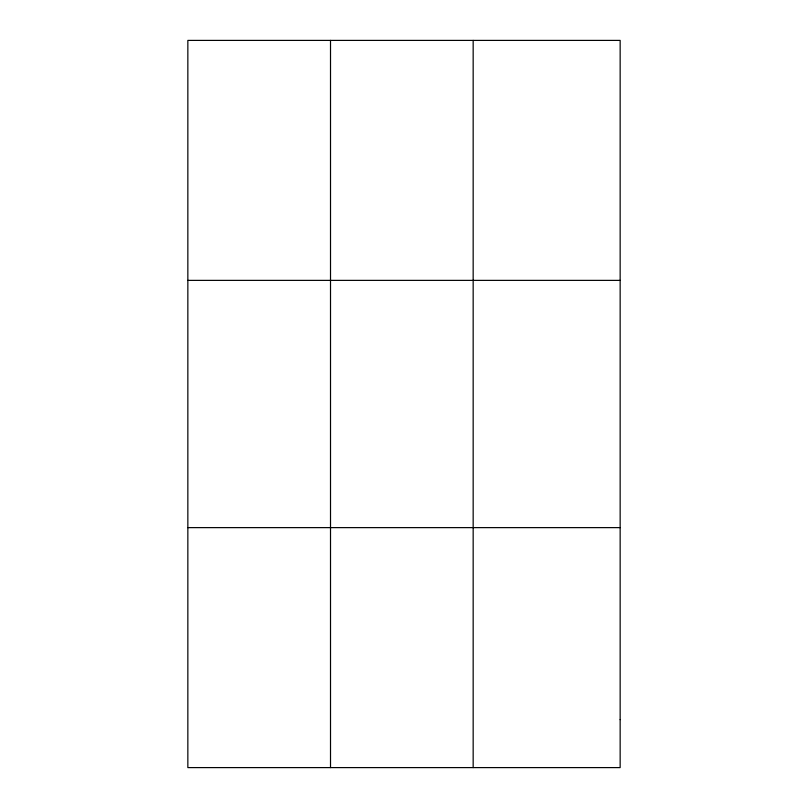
<?xml version="1.0" encoding="UTF-8"?>
<svg xmlns="http://www.w3.org/2000/svg" width="808" height="808" viewBox="0 0 808 808"><rect width="100%" height="100%" fill="white"/><g stroke="black" fill="none" stroke-linecap="round" stroke-linejoin="round"><path stroke-width="1.21" d="M330.512 40.4L330.512 767.6M473.165 40.4L473.165 767.6M187.85 280.376L620.15 280.376M187.85 527.624L620.15 527.624M620.15 719.605L620.15 767.6L187.85 767.6L187.85 40.4L620.15 40.4L620.15 719.605"/></g></svg>
